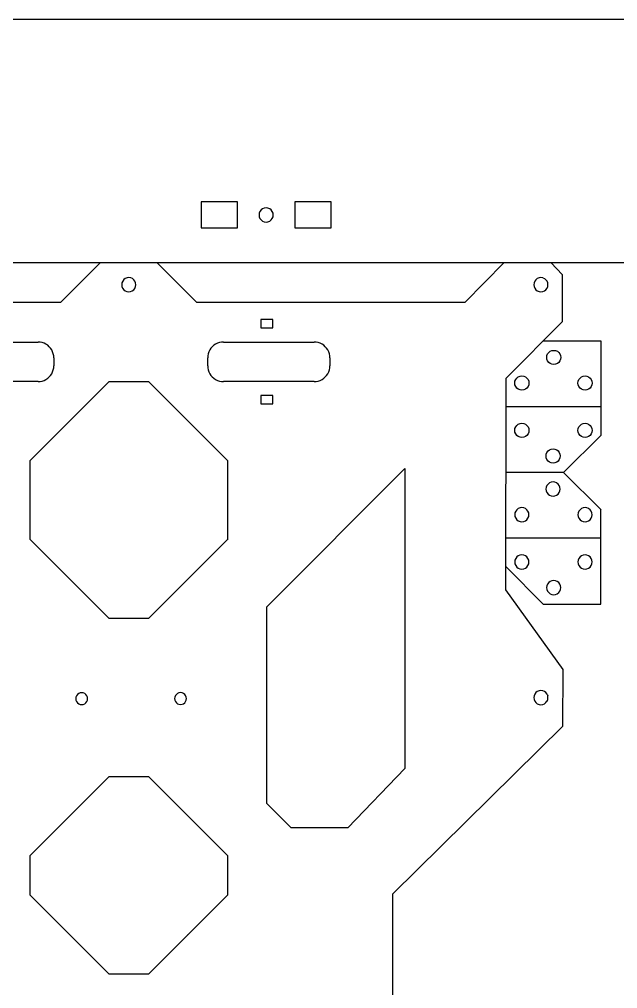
# Model space of a CAD drawing. Extents: x -217 to 602, y -128 to 416.
# Drawn here: x -95.1 to 56.3, y 136.9 to 382.3 of the extents above; entities that cross this region are included whole.
import ezdxf

# ---------------------------------------------------------------- set-up
doc = ezdxf.new("R2010")
doc.units = 0
doc.layers.add('Layer_1', color=7, linetype='CONTINUOUS')

msp = doc.modelspace()

# ---------------------------------------------------------------- linework, layer by layer
at = {"layer": 'Layer_1', "color": 2}
for p, q in [((83.627976, 382.252134), (-190.323272, 382.252134)), ((-172.359264, 320.75261), (103.578773, 320.75261))]:
    msp.add_line(p, q, dxfattribs=at)
at = {"layer": 'Layer_1', "color": 7}
for p, q in [((-39.933739, 336.052497), (-49.115359, 336.052497)), ((-49.115359, 336.052497), (-49.115359, 329.452561)), ((-39.933739, 329.452561), (-39.933739, 336.052497)), ((-34.205587, 333.653383), (-34.385165, 333.218845)), ((-33.919809, 334.026537), (-34.205587, 333.653383)), ((-33.547389, 334.312851), (-33.919809, 334.026537)), ((-33.113754, 334.492853), (-33.547389, 334.312851)), ((-32.648313, 334.554236), (-33.113754, 334.492853)), ((-32.182957, 334.492853), (-32.648313, 334.554236)), ((-31.749294, 334.312851), (-32.182957, 334.492853)), ((-31.376902, 334.026537), (-31.749294, 334.312851)), ((-31.091124, 333.653383), (-31.376902, 334.026537)), ((-30.91149, 333.218845), (-31.091124, 333.653383)), ((-25.362944, 336.052497), (-25.362944, 329.452561)), ((-16.181324, 336.052497), (-25.362916, 336.052497)), ((-16.181324, 329.452561), (-16.181324, 336.052497)), ((-34.446464, 332.752529), (-34.385165, 332.286213)), ((-34.385165, 333.218845), (-34.446436, 332.752529)), ((-34.385165, 332.286213), (-34.205587, 331.851676)), ((-34.205587, 331.851676), (-33.919809, 331.478522)), ((-33.919809, 331.478522), (-33.547389, 331.192207)), ((-33.547389, 331.192207), (-33.113754, 331.012206)), ((-32.182957, 331.012206), (-31.749294, 331.192207)), ((-31.749294, 331.192207), (-31.376902, 331.478522)), ((-31.376902, 331.478522), (-31.091124, 331.851676)), ((-31.091124, 331.851676), (-30.91149, 332.286213)), ((-30.850219, 332.752529), (-30.91149, 333.218845)), ((-30.91149, 332.286213), (-30.850219, 332.752529)), ((-49.115359, 329.452561), (-39.933739, 329.452561)), ((-33.113754, 331.012206), (-32.648313, 330.950823)), ((-32.648313, 330.950823), (-32.182957, 331.012206)), ((-25.362944, 329.452561), (-16.181324, 329.452561)), ((-68.298204, 316.65737), (-68.673418, 316.375487)), ((-67.862961, 316.83232), (-68.298204, 316.65737)), ((-67.397351, 316.888454), (-67.862961, 316.83232)), ((-66.933123, 316.82185), (-67.397351, 316.888454)), ((-66.501916, 316.637276), (-66.933123, 316.82185)), ((-66.13308, 316.347067), (-66.501916, 316.637276)), ((35.985842, 316.647408), (35.613761, 316.361348)), ((36.419082, 316.82724), (35.985842, 316.647408)), ((36.884015, 316.888539), (36.419082, 316.82724)), ((37.348947, 316.82724), (36.884015, 316.888539)), ((37.348947, 316.82724), (37.782215, 316.647408)), ((38.154269, 316.361348), (37.782215, 316.647408)), ((-69.147354, 315.573835), (-69.213733, 315.108648)), ((-69.213733, 315.108648), (-69.15774, 314.642163)), ((-69.15774, 314.642163), (-68.983129, 314.206016)), ((-68.963035, 316.005945), (-69.147354, 315.573835)), ((-68.983129, 314.206016), (-68.70181, 313.830068)), ((-68.673418, 316.375487), (-68.963035, 316.005945)), ((-66.161499, 313.801648), (-65.871855, 314.17119)), ((-65.851789, 315.971119), (-66.13308, 316.347067)), ((-65.871855, 314.17119), (-65.687564, 314.603301)), ((-65.677178, 315.534973), (-65.851789, 315.971119)), ((-65.687564, 314.603301), (-65.621157, 315.068431)), ((-65.621157, 315.068431), (-65.677178, 315.534973)), ((35.148828, 315.55439), (35.087614, 315.088582)), ((35.087614, 315.088582), (35.148828, 314.622746)), ((35.328293, 315.98856), (35.148828, 315.55439)), ((35.148828, 314.622746), (35.328293, 314.188575)), ((35.613761, 316.361348), (35.328293, 315.98856)), ((35.328293, 314.188575), (35.613761, 313.815788)), ((38.439765, 315.98856), (38.154269, 316.361348)), ((38.154269, 313.815788), (38.439765, 314.188575)), ((38.61923, 315.55439), (38.439765, 315.98856)), ((38.439765, 314.188575), (38.61923, 314.622746)), ((38.61923, 314.622746), (38.680415, 315.088582)), ((38.620133, 315.507851), (38.620133, 315.55439)), ((38.680415, 315.088582), (38.620133, 315.507851)), ((-68.70181, 313.830068), (-68.332974, 313.539887)), ((-68.332974, 313.539887), (-67.901766, 313.355229)), ((-67.901766, 313.355229), (-67.437539, 313.288681)), ((-67.437539, 313.288681), (-66.971929, 313.344815)), ((-66.971929, 313.344815), (-66.536714, 313.519793)), ((-66.536714, 313.519793), (-66.161499, 313.801648)), ((35.613761, 313.815788), (35.985842, 313.529756)), ((35.985842, 313.529756), (36.419082, 313.349924)), ((36.419082, 313.349924), (36.884015, 313.288597)), ((36.884015, 313.288597), (37.348947, 313.349924)), ((37.348947, 313.349924), (37.782215, 313.529756)), ((37.782215, 313.529756), (38.154269, 313.815788)), ((-34.01093, 306.278422), (-34.01093, 304.143778)), ((-30.985432, 306.278422), (-34.01093, 306.278422)), ((-30.985432, 304.143778), (-30.985432, 306.278422)), ((-34.01093, 304.143778), (-30.985432, 304.143778)), ((-113.325518, 300.578324), (-90.371481, 300.578324)), ((-89.850443, 300.544062), (-90.371481, 300.578324)), ((-89.338266, 300.442039), (-89.850443, 300.544062)), ((-88.843812, 300.273834), (-89.338266, 300.442039)), ((-88.375493, 300.042384), (-88.843812, 300.273834)), ((-87.941294, 299.751751), (-88.375493, 300.042384)), ((-87.548695, 299.406735), (-87.941294, 299.751751)), ((-87.204412, 299.013345), (-87.548695, 299.406735)), ((-46.281174, 299.406735), (-46.625485, 299.013345)), ((-45.888575, 299.751751), (-46.281174, 299.406735)), ((-45.454404, 300.042384), (-45.888575, 299.751751)), ((-44.986085, 300.273834), (-45.454404, 300.042384)), ((-44.491603, 300.442039), (-44.986085, 300.273834)), ((-43.979455, 300.544062), (-44.491603, 300.442039)), ((-43.458388, 300.578324), (-43.979455, 300.544062)), ((-43.458388, 300.578324), (-20.504408, 300.578324)), ((-19.983313, 300.544062), (-20.504408, 300.578324)), ((-19.471192, 300.442039), (-19.983313, 300.544062)), ((-18.976711, 300.273834), (-19.471192, 300.442039)), ((-18.508363, 300.042384), (-18.976711, 300.273834)), ((-18.074192, 299.751751), (-18.508363, 300.042384)), ((-17.681593, 299.406735), (-18.074192, 299.751751)), ((-17.33731, 299.013345), (-17.681593, 299.406735)), ((-86.914315, 298.578328), (-87.204412, 299.013345)), ((-86.683345, 298.109077), (-86.914315, 298.578328)), ((-86.515507, 297.613608), (-86.683345, 298.109077)), ((-86.413625, 297.100443), (-86.515507, 297.613608)), ((-86.379476, 296.578304), (-86.413625, 297.100443)), ((-47.416272, 297.100443), (-47.450393, 296.578304)), ((-47.314362, 297.613608), (-47.416272, 297.100443)), ((-47.146524, 298.109077), (-47.314362, 297.613608)), ((-46.915582, 298.578328), (-47.146524, 298.109077)), ((-46.625485, 299.013345), (-46.915582, 298.578328)), ((-17.047185, 298.578328), (-17.33731, 299.013345)), ((-16.816271, 298.109077), (-17.047185, 298.578328)), ((-16.648377, 297.613608), (-16.816271, 298.109077)), ((-16.546523, 297.100443), (-16.648377, 297.613608)), ((-16.512374, 296.578304), (-16.546523, 297.100443)), ((38.353187, 296.686078), (38.414514, 297.151011)), ((38.414514, 297.151011), (38.594346, 297.584251)), ((38.594346, 297.584251), (38.880407, 297.956276)), ((38.880407, 297.956276), (39.253194, 298.2418)), ((39.253194, 298.2418), (39.687308, 298.421237)), ((39.687308, 298.421237), (40.153172, 298.482451)), ((40.153172, 298.482451), (40.619065, 298.421237)), ((40.619065, 298.421237), (41.053179, 298.2418)), ((41.053179, 298.2418), (41.426023, 297.956276)), ((41.426023, 297.956276), (41.712027, 297.584251)), ((41.712027, 297.584251), (41.891859, 297.151011)), ((41.891859, 297.151011), (41.953214, 296.686078)), ((-86.413625, 294.056196), (-86.379476, 294.578392)), ((-86.379476, 296.578304), (-86.379476, 294.578392)), ((-47.450393, 294.578392), (-47.450393, 296.578304)), ((-47.450393, 294.578392), (-47.416272, 294.056196)), ((-16.546523, 294.056196), (-16.512374, 294.578392)), ((-16.512374, 296.578304), (-16.512374, 294.578392)), ((38.414514, 296.221117), (38.353187, 296.686078)), ((38.594346, 295.78785), (38.414514, 296.221117)), ((38.880407, 295.415824), (38.594346, 295.78785)), ((39.253194, 295.130357), (38.880407, 295.415824)), ((39.687308, 294.950891), (39.253194, 295.130357)), ((40.153172, 294.889649), (39.687308, 294.950891)), ((40.619065, 294.950891), (40.153172, 294.889649)), ((41.053179, 295.130357), (40.619065, 294.950891)), ((41.426023, 295.415824), (41.053179, 295.130357)), ((41.712027, 295.78785), (41.426023, 295.415824)), ((41.891859, 296.221117), (41.712027, 295.78785)), ((41.953214, 296.686078), (41.891859, 296.221117)), ((-87.548695, 291.749933), (-87.204412, 292.143322)), ((-87.204412, 292.143322), (-86.914315, 292.57834)), ((-86.914315, 292.57834), (-86.683345, 293.047619)), ((-86.683345, 293.047619), (-86.515507, 293.543088)), ((-86.515507, 293.543088), (-86.413625, 294.056196)), ((-47.416272, 294.056196), (-47.314362, 293.543088)), ((-47.314362, 293.543088), (-47.146524, 293.047619)), ((-47.146524, 293.047619), (-46.915582, 292.57834)), ((-46.915582, 292.57834), (-46.625485, 292.143322)), ((-46.625485, 292.143322), (-46.281174, 291.749933)), ((-17.681593, 291.749933), (-17.33731, 292.143322)), ((-17.33731, 292.143322), (-17.047185, 292.57834)), ((-17.047185, 292.57834), (-16.816271, 293.047619)), ((-16.816271, 293.047619), (-16.648377, 293.543088)), ((-16.648377, 293.543088), (-16.546523, 294.056196)), ((31.602629, 291.934246), (32.068493, 291.99546)), ((32.068493, 291.99546), (32.534329, 291.934246)), ((47.601384, 291.934246), (48.067276, 291.99546)), ((48.067276, 291.99546), (48.53314, 291.934246)), ((-90.371481, 290.578372), (-113.325518, 290.578372)), ((-90.371481, 290.578372), (-89.850443, 290.612606)), ((-89.850443, 290.612606), (-89.338266, 290.714685)), ((-89.338266, 290.714685), (-88.843812, 290.882833)), ((-88.843812, 290.882833), (-88.375493, 291.114284)), ((-88.375493, 291.114284), (-87.941294, 291.404973)), ((-87.941294, 291.404973), (-87.548695, 291.749933)), ((-46.281174, 291.749933), (-45.888575, 291.404973)), ((-45.888575, 291.404973), (-45.454404, 291.114284)), ((-45.454404, 291.114284), (-44.986085, 290.882862)), ((-44.986085, 290.882862), (-44.491603, 290.714685)), ((-44.491603, 290.714685), (-43.979455, 290.612606)), ((-43.979455, 290.612606), (-43.458388, 290.578372)), ((-20.504408, 290.578372), (-43.458388, 290.578372)), ((-20.504408, 290.578372), (-19.983313, 290.612606)), ((-19.983313, 290.612606), (-19.471192, 290.714685)), ((-19.471192, 290.714685), (-18.976711, 290.882833)), ((-18.976711, 290.882833), (-18.508363, 291.114284)), ((-18.508363, 291.114284), (-18.074192, 291.404973)), ((-18.074192, 291.404973), (-17.681593, 291.749933)), ((30.268508, 290.199059), (30.329807, 290.663992)), ((30.329807, 289.734098), (30.268508, 290.199059)), ((30.329807, 290.663992), (30.509639, 291.09726)), ((30.509639, 289.300859), (30.329807, 289.734098)), ((30.509639, 291.09726), (30.795699, 291.469285)), ((30.795699, 291.469285), (31.168515, 291.754809)), ((31.168515, 291.754809), (31.602629, 291.934246)), ((32.534329, 291.934246), (32.968472, 291.754809)), ((32.968472, 291.754809), (33.341287, 291.469285)), ((33.341287, 291.469285), (33.62732, 291.09726)), ((33.62732, 291.09726), (33.807152, 290.663992)), ((33.807152, 289.734098), (33.62732, 289.300859)), ((33.807152, 290.663992), (33.868479, 290.199059)), ((33.868479, 290.199059), (33.807152, 289.734098)), ((46.267263, 290.199059), (46.32859, 290.663992)), ((46.32859, 289.734098), (46.267263, 290.199059)), ((46.32859, 290.663992), (46.508422, 291.09726)), ((46.508422, 289.300859), (46.32859, 289.734098)), ((46.508422, 291.09726), (46.794454, 291.469285)), ((46.794454, 291.469285), (47.167269, 291.754809)), ((47.167269, 291.754809), (47.601384, 291.934246)), ((48.53314, 291.934246), (48.967255, 291.754809)), ((48.967255, 291.754809), (49.340014, 291.469285)), ((49.340014, 291.469285), (49.626074, 291.09726)), ((49.626074, 291.09726), (49.805906, 290.663992)), ((49.805906, 289.734098), (49.626074, 289.300859)), ((49.805906, 290.663992), (49.867205, 290.199059)), ((49.867205, 290.199059), (49.805906, 289.734098)), ((-34.005074, 287.057988), (-34.005074, 284.923344)), ((-30.979576, 287.057988), (-34.005074, 287.057988)), ((-30.979576, 284.923344), (-30.979576, 287.057988)), ((30.795699, 288.928805), (30.509639, 289.300859)), ((31.168515, 288.643338), (30.795699, 288.928805)), ((31.602629, 288.463873), (31.168515, 288.643338)), ((32.068493, 288.40263), (31.602629, 288.463873)), ((32.534329, 288.463873), (32.068493, 288.40263)), ((32.968472, 288.643338), (32.534329, 288.463873)), ((33.341287, 288.928805), (32.968472, 288.643338)), ((33.62732, 289.300859), (33.341287, 288.928805)), ((46.794454, 288.928805), (46.508422, 289.300859)), ((47.167269, 288.643338), (46.794454, 288.928805)), ((47.601384, 288.463873), (47.167269, 288.643338)), ((48.067276, 288.40263), (47.601384, 288.463873)), ((48.53314, 288.463873), (48.067276, 288.40263)), ((48.967255, 288.643338), (48.53314, 288.463873)), ((49.340014, 288.928805), (48.967255, 288.643338)), ((49.626074, 289.300859), (49.340014, 288.928805)), ((-34.005074, 284.923344), (-30.979576, 284.923344)), ((52.012686, 284.209542), (28.130418, 284.209542)), ((30.797703, 279.500608), (31.170491, 279.786104)), ((31.170491, 279.786104), (31.604633, 279.965569)), ((31.604633, 279.965569), (32.070497, 280.026755)), ((32.070497, 280.026755), (32.53639, 279.965569)), ((32.53639, 279.965569), (32.970532, 279.786104)), ((32.970532, 279.786104), (33.343263, 279.500608)), ((46.796486, 279.500608), (47.169245, 279.786104)), ((47.169245, 279.786104), (47.603359, 279.965569)), ((47.603359, 279.965569), (48.069252, 280.026755)), ((48.069252, 280.026755), (48.535116, 279.965569)), ((48.535116, 279.965569), (48.96923, 279.786104)), ((48.96923, 279.786104), (49.342046, 279.500608)), ((30.270512, 278.230354), (30.331839, 278.695315)), ((30.331839, 277.765449), (30.270512, 278.230354)), ((30.331839, 278.695315), (30.511643, 279.128554)), ((30.511643, 277.332181), (30.331839, 277.765449)), ((30.511643, 279.128554), (30.797703, 279.500608)), ((30.797703, 276.9601), (30.511643, 277.332181)), ((33.343263, 279.500608), (33.629323, 279.128554)), ((33.629323, 277.332181), (33.343263, 276.9601)), ((33.629323, 279.128554), (33.809127, 278.695315)), ((33.809127, 277.765449), (33.629323, 277.332181)), ((33.809127, 278.695315), (33.870454, 278.230354)), ((33.870454, 278.230354), (33.809127, 277.765449)), ((46.269267, 278.230354), (46.330593, 278.695315)), ((46.330593, 277.765449), (46.269267, 278.230354)), ((46.330593, 278.695315), (46.510454, 279.128554)), ((46.510454, 277.332181), (46.330593, 277.765449)), ((46.510454, 279.128554), (46.796486, 279.500608)), ((46.796486, 276.9601), (46.510454, 277.332181)), ((49.342046, 279.500608), (49.628078, 279.128554)), ((49.628078, 277.332181), (49.342046, 276.9601)), ((49.628078, 279.128554), (49.80791, 278.695315)), ((49.80791, 277.765449), (49.628078, 277.332181)), ((49.80791, 278.695315), (49.869237, 278.230354)), ((49.869237, 278.230354), (49.80791, 277.765449)), ((31.170491, 276.674632), (30.797703, 276.9601)), ((31.604633, 276.495167), (31.170491, 276.674632)), ((32.070497, 276.433981), (31.604633, 276.495167)), ((32.53639, 276.495167), (32.070497, 276.433981)), ((32.970532, 276.674632), (32.53639, 276.495167)), ((33.343263, 276.9601), (32.970532, 276.674632)), ((47.169245, 276.674632), (46.796486, 276.9601)), ((47.603359, 276.495167), (47.169245, 276.674632)), ((48.069252, 276.433981), (47.603359, 276.495167)), ((48.535116, 276.495167), (48.069252, 276.433981)), ((48.96923, 276.674632), (48.535116, 276.495167)), ((49.342046, 276.9601), (48.96923, 276.674632)), ((38.245886, 272.208324), (38.425718, 272.641563)), ((38.425718, 272.641563), (38.711779, 273.013617)), ((38.711779, 273.013617), (39.084566, 273.299085)), ((39.084566, 273.299085), (39.51868, 273.47855)), ((39.51868, 273.47855), (39.984516, 273.539764)), ((39.984516, 273.539764), (40.450409, 273.47855)), ((40.450409, 273.47855), (40.884523, 273.299085)), ((40.884523, 273.299085), (41.25731, 273.013617)), ((41.25731, 273.013617), (41.543371, 272.641563)), ((41.543371, 272.641563), (41.723231, 272.208324)), ((38.184588, 271.743363), (38.245886, 272.208324)), ((38.245886, 271.27843), (38.184588, 271.743363)), ((38.425718, 270.845163), (38.245886, 271.27843)), ((38.711779, 270.473137), (38.425718, 270.845163)), ((39.084566, 270.187613), (38.711779, 270.473137)), ((39.51868, 270.008176), (39.084566, 270.187613)), ((39.984516, 269.946962), (39.51868, 270.008176)), ((40.450409, 270.008176), (39.984516, 269.946962)), ((40.884523, 270.187613), (40.450409, 270.008176)), ((41.25731, 270.473137), (40.884523, 270.187613)), ((41.543371, 270.845163), (41.25731, 270.473137)), ((41.723231, 271.27843), (41.543371, 270.845163)), ((41.723231, 272.208324), (41.78453, 271.743363)), ((41.78453, 271.743363), (41.723231, 271.27843)), ((42.667716, 267.560407), (28.06847, 267.560407)), ((39.513629, 265.104565), (39.079543, 264.9251)), ((39.979521, 265.165807), (39.513629, 265.104565)), ((40.445413, 265.104565), (39.979521, 265.165807)), ((40.879528, 264.9251), (40.445413, 265.104565)), ((38.240863, 263.834339), (38.179564, 263.369378)), ((38.179564, 263.369378), (38.240863, 262.904445)), ((38.420695, 264.267607), (38.240863, 263.834339)), ((38.240863, 262.904445), (38.420695, 262.471178)), ((38.706755, 264.639632), (38.420695, 264.267607)), ((39.079543, 264.9251), (38.706755, 264.639632)), ((41.252343, 264.639632), (40.879528, 264.9251)), ((41.538404, 264.267607), (41.252343, 264.639632)), ((41.718207, 263.834339), (41.538404, 264.267579)), ((41.538404, 262.471178), (41.718207, 262.904445)), ((41.779534, 263.369378), (41.718207, 263.834339)), ((41.718207, 262.904445), (41.779534, 263.369378)), ((38.420695, 262.471178), (38.706755, 262.099153)), ((38.706755, 262.099153), (39.079543, 261.813657)), ((39.079543, 261.813657), (39.513629, 261.634191)), ((39.513629, 261.634191), (39.979521, 261.572977)), ((39.979521, 261.572977), (40.445413, 261.634191)), ((40.445413, 261.634191), (40.879528, 261.813657)), ((40.879528, 261.813657), (41.252343, 262.099153)), ((41.252343, 262.099153), (41.538404, 262.471178)), ((30.506647, 257.780588), (30.326844, 257.347321)), ((30.79268, 258.152642), (30.506647, 257.780588)), ((31.165495, 258.438109), (30.79268, 258.152642)), ((31.599609, 258.617575), (31.165495, 258.438109)), ((32.065474, 258.678789), (31.599609, 258.617575)), ((32.531366, 258.617575), (32.065474, 258.678789)), ((32.965509, 258.438109), (32.531366, 258.617575)), ((33.338268, 258.152642), (32.965509, 258.438109)), ((33.624328, 257.780588), (33.338268, 258.152642)), ((33.80416, 257.347321), (33.624328, 257.780588)), ((46.505402, 257.780588), (46.32557, 257.347321)), ((46.791462, 258.152642), (46.505402, 257.780588)), ((47.164221, 258.438109), (46.791462, 258.152642)), ((47.598364, 258.617575), (47.164221, 258.438109)), ((48.064228, 258.678789), (47.598364, 258.617575)), ((48.530121, 258.617575), (48.064228, 258.678789)), ((48.964235, 258.438109), (48.530121, 258.617575)), ((49.337022, 258.152642), (48.964235, 258.438109)), ((49.623054, 257.780588), (49.337022, 258.152642)), ((49.802858, 257.347321), (49.623054, 257.780588)), ((30.326844, 257.347321), (30.265517, 256.882359)), ((30.265517, 256.882359), (30.326844, 256.417427)), ((30.326844, 256.417427), (30.506647, 255.984159)), ((30.506647, 255.984159), (30.79268, 255.612134)), ((30.79268, 255.612134), (31.165495, 255.326638)), ((31.165495, 255.326638), (31.599609, 255.147173)), ((31.599609, 255.147173), (32.065474, 255.085987)), ((32.065474, 255.085987), (32.531366, 255.147173)), ((32.531366, 255.147173), (32.965509, 255.326638)), ((32.965509, 255.326638), (33.338268, 255.612134)), ((33.338268, 255.612134), (33.624328, 255.984159)), ((33.624328, 255.984159), (33.80416, 256.417427)), ((33.865459, 256.882359), (33.80416, 257.347321)), ((33.80416, 256.417427), (33.865459, 256.882359)), ((46.32557, 257.347321), (46.264271, 256.882359)), ((46.264271, 256.882359), (46.32557, 256.417427)), ((46.32557, 256.417427), (46.505402, 255.984159)), ((46.505402, 255.984159), (46.791462, 255.612134)), ((46.791462, 255.612134), (47.164221, 255.326638)), ((47.164221, 255.326638), (47.598364, 255.147173)), ((47.598364, 255.147173), (48.064228, 255.085987)), ((48.064228, 255.085987), (48.530121, 255.147173)), ((48.530121, 255.147173), (48.964235, 255.326638)), ((48.964235, 255.326638), (49.337022, 255.612134)), ((49.337022, 255.612134), (49.623054, 255.984159)), ((49.623054, 255.984159), (49.802858, 256.417427)), ((49.864241, 256.882359), (49.802858, 257.347321)), ((49.802858, 256.417427), (49.864241, 256.882359)), ((52.007578, 250.903228), (28.103466, 250.903228)), ((30.324812, 245.378643), (30.263513, 244.913682)), ((30.504644, 245.811882), (30.324812, 245.378643)), ((30.790704, 246.183964), (30.504644, 245.811882)), ((31.16352, 246.469432), (30.790704, 246.183964)), ((31.597634, 246.648897), (31.16352, 246.469432)), ((32.063498, 246.710083), (31.597634, 246.648897)), ((32.529306, 246.648897), (32.063498, 246.710083)), ((32.963448, 246.469432), (32.529306, 246.648897)), ((33.336264, 246.183964), (32.963448, 246.469432)), ((33.622296, 245.811882), (33.336264, 246.183964)), ((33.802156, 245.378643), (33.622296, 245.811882)), ((33.863455, 244.913682), (33.802156, 245.378643)), ((46.323594, 245.378643), (46.262267, 244.913682)), ((46.503426, 245.811882), (46.323594, 245.378643)), ((46.789459, 246.183964), (46.503426, 245.811882)), ((47.162218, 246.469432), (46.789459, 246.183964)), ((47.59636, 246.648897), (47.162218, 246.469432)), ((48.062224, 246.710083), (47.59636, 246.648897)), ((48.528089, 246.648897), (48.062224, 246.710083)), ((48.962203, 246.469432), (48.528089, 246.648897)), ((49.33499, 246.183964), (48.962203, 246.469432)), ((49.621051, 245.811882), (49.33499, 246.183964)), ((49.800883, 245.378643), (49.621051, 245.811882)), ((49.862209, 244.913682), (49.800883, 245.378643)), ((30.263513, 244.913682), (30.324812, 244.448749)), ((30.324812, 244.448749), (30.504644, 244.01551)), ((30.504644, 244.01551), (30.790704, 243.643428)), ((30.790704, 243.643428), (31.16352, 243.35796)), ((31.16352, 243.35796), (31.597634, 243.178495)), ((31.597634, 243.178495), (32.063498, 243.117281)), ((32.063498, 243.117309), (32.529306, 243.178495)), ((32.529306, 243.178495), (32.963448, 243.35796)), ((32.963448, 243.35796), (33.336264, 243.643428)), ((33.336264, 243.643428), (33.622296, 244.01551)), ((33.622296, 244.01551), (33.802156, 244.448749)), ((33.802156, 244.448749), (33.863455, 244.913682)), ((46.262267, 244.913682), (46.323594, 244.448749)), ((46.323594, 244.448749), (46.503426, 244.01551)), ((46.503426, 244.01551), (46.789459, 243.643428)), ((46.789459, 243.643428), (47.162218, 243.35796)), ((47.162218, 243.35796), (47.59636, 243.178495)), ((47.59636, 243.178495), (48.062224, 243.117281)), ((48.062224, 243.117309), (48.528089, 243.178495)), ((48.528089, 243.178495), (48.962203, 243.35796)), ((48.962203, 243.35796), (49.33499, 243.643428)), ((49.33499, 243.643428), (49.621051, 244.01551)), ((49.621051, 244.01551), (49.800883, 244.448749)), ((49.800883, 244.448749), (49.862209, 244.913682)), ((38.409519, 238.891624), (38.34822, 238.426691)), ((38.34822, 238.426691), (38.409519, 237.961758)), ((38.589379, 239.324892), (38.409519, 238.891624)), ((38.875411, 239.696945), (38.589379, 239.324892)), ((39.24817, 239.982413), (38.875411, 239.696945)), ((39.682341, 240.161878), (39.24817, 239.982413)), ((40.148149, 240.223064), (39.682341, 240.161878)), ((40.614013, 240.161878), (40.148149, 240.223064)), ((41.048127, 239.982413), (40.614013, 240.161878)), ((41.420971, 239.696945), (41.048127, 239.982413)), ((41.707003, 239.324892), (41.420971, 239.696945)), ((41.886807, 238.891624), (41.707003, 239.324892)), ((41.948162, 238.426691), (41.886807, 238.891624)), ((41.886807, 237.961758), (41.948162, 238.426691)), ((38.409519, 237.961758), (38.589379, 237.528519)), ((38.589379, 237.528519), (38.875411, 237.156437)), ((38.875411, 237.156437), (39.24817, 236.870969)), ((39.24817, 236.870969), (39.682341, 236.691504)), ((39.682341, 236.691504), (40.148149, 236.63029)), ((40.148149, 236.630319), (40.614013, 236.691504)), ((40.614013, 236.691504), (41.048127, 236.870969)), ((41.048127, 236.870969), (41.420971, 237.156437)), ((41.420971, 237.156437), (41.707003, 237.528519)), ((41.707003, 237.528519), (41.886807, 237.961758)), ((-80.626825, 211.076118), (-80.776685, 210.714337)), ((-80.38846, 211.38676), (-80.626825, 211.076118)), ((-80.07779, 211.625153), (-80.38846, 211.38676)), ((-79.716009, 211.775013), (-80.07779, 211.625153)), ((-79.327784, 211.826124), (-79.716009, 211.775013)), ((-78.939559, 211.775013), (-79.327784, 211.826124)), ((-78.577779, 211.625153), (-78.939559, 211.775013)), ((-78.267137, 211.38676), (-78.577779, 211.625153)), ((-78.028744, 211.076118), (-78.267137, 211.38676)), ((-77.878912, 210.714337), (-78.028744, 211.076118)), ((-55.617816, 211.087576), (-55.767676, 210.725796)), ((-55.379451, 211.398218), (-55.617816, 211.087576)), ((-55.06878, 211.636611), (-55.379451, 211.398218)), ((-54.707, 211.786471), (-55.06878, 211.636611)), ((-54.318775, 211.837582), (-54.707, 211.786471)), ((-53.93055, 211.786471), (-54.318775, 211.837582)), ((-53.568769, 211.636611), (-53.93055, 211.786471)), ((-53.258127, 211.398218), (-53.568769, 211.636611)), ((-53.019734, 211.087576), (-53.258127, 211.398218)), ((-52.869902, 210.725796), (-53.019734, 211.087576)), ((35.148828, 211.044904), (35.087614, 210.57904)), ((35.328293, 211.479018), (35.148828, 211.044904)), ((35.613761, 211.851806), (35.328293, 211.479018)), ((35.985842, 212.137866), (35.613761, 211.851806)), ((36.419082, 212.317698), (35.985842, 212.137866)), ((36.884015, 212.379025), (36.419082, 212.317698)), ((37.348947, 212.317698), (36.884015, 212.379025)), ((37.782215, 212.137866), (37.348947, 212.317698)), ((38.154269, 211.851806), (37.782215, 212.137866)), ((38.439765, 211.479018), (38.154269, 211.851806)), ((38.439765, 211.479018), (38.61923, 211.044904)), ((38.680415, 210.57904), (38.61923, 211.044904)), ((-80.776685, 210.714337), (-80.827795, 210.326112)), ((-80.827795, 210.326112), (-80.776685, 209.937888)), ((-80.776685, 209.937888), (-80.626825, 209.576107)), ((-80.626825, 209.576107), (-80.38846, 209.265465)), ((-80.38846, 209.265465), (-80.07779, 209.027072)), ((-80.07779, 209.027072), (-79.716009, 208.877212)), ((-79.716009, 208.877212), (-79.327784, 208.826101)), ((-79.327784, 208.826101), (-78.939559, 208.877212)), ((-78.939559, 208.877212), (-78.577779, 209.027072)), ((-78.577779, 209.027072), (-78.267137, 209.265465)), ((-78.267137, 209.265465), (-78.028744, 209.576107)), ((-78.028744, 209.576107), (-77.878912, 209.937888)), ((-77.827801, 210.326112), (-77.878912, 210.714337)), ((-77.878912, 209.937888), (-77.827801, 210.326112)), ((-55.767676, 210.725796), (-55.818786, 210.337571)), ((-55.818786, 210.337571), (-55.767676, 209.949346)), ((-55.767676, 209.949346), (-55.617816, 209.587565)), ((-55.617816, 209.587565), (-55.379451, 209.276923)), ((-55.379451, 209.276923), (-55.06878, 209.03853)), ((-55.06878, 209.03853), (-54.707, 208.88867)), ((-54.707, 208.88867), (-54.318775, 208.83756)), ((-54.318775, 208.83756), (-53.93055, 208.88867)), ((-53.93055, 208.88867), (-53.568769, 209.03853)), ((-53.568769, 209.03853), (-53.258127, 209.276923)), ((-53.258127, 209.276923), (-53.019734, 209.587565)), ((-53.019734, 209.587565), (-52.869902, 209.949346)), ((-52.818792, 210.337571), (-52.869902, 210.725796)), ((-52.869902, 209.949346), (-52.818792, 210.337571)), ((35.087614, 210.57904), (35.148828, 210.113148)), ((35.148828, 210.113148), (35.328293, 209.679033)), ((35.328293, 209.679033), (35.613761, 209.306246)), ((35.613761, 209.306246), (35.985842, 209.020214)), ((35.985842, 209.020214), (36.419082, 208.840382)), ((36.419082, 208.840382), (36.884015, 208.779055)), ((36.884015, 208.779055), (37.348947, 208.840382)), ((37.348947, 208.840382), (37.782215, 209.020214)), ((37.782215, 209.020214), (38.154269, 209.306246)), ((38.154269, 209.306246), (38.407535, 209.645421)), ((38.407535, 209.645421), (38.439765, 209.679033)), ((38.439765, 209.679033), (38.61923, 210.113148)), ((38.61923, 210.113148), (38.680415, 210.57904))]:
    msp.add_line(p, q, dxfattribs=at)
at = {"layer": 'Layer_1', "color": 4}
for p, q in [((-74.539165, 320.745359), (-84.686098, 310.578247)), ((-50.178085, 310.578247), (-60.32499, 320.745359)), ((27.56443, 320.740223), (17.641339, 310.591512)), ((42.362668, 317.578149), (39.368657, 320.740223)), ((42.362668, 305.755973), (42.362668, 317.578149)), ((-84.686098, 310.578247), (-152.281077, 310.534672)), ((17.641339, 310.591512), (-50.178085, 310.578247)), ((28.06492, 291.423966), (42.362668, 305.755973)), ((28.047084, 237.8526), (28.06492, 291.423966)), ((42.514924, 217.700212), (28.047084, 237.8526)), ((42.443496, 203.386183), (42.514924, 217.700212)), ((-0.573953, 160.890657), (42.443496, 203.386183)), ((-0.582843, 112.724101), (-0.573953, 160.890657))]:
    msp.add_line(p, q, dxfattribs=at)
at = {"layer": 'Layer_1', "color": 5}
for p, q in [((37.496191, 300.851565), (52.065349, 300.851565)), ((52.084427, 300.880973), (52.084427, 276.993317)), ((52.115302, 277.024362), (42.634696, 267.562636)), ((52.110307, 258.08838), (42.629672, 267.550134)), ((52.079404, 234.231768), (52.079404, 258.119452)), ((-42.467421, 250.578678), (-42.467421, 250.508376)), ((37.492946, 234.276755), (28.057097, 243.693833)), ((37.491168, 234.261204), (52.060297, 234.261204))]:
    msp.add_line(p, q, dxfattribs=at)
at = {"layer": 'Layer_1', "color": 6}
for p, q in [((-92.36747, 270.578581), (-72.407472, 290.578372)), ((-72.407472, 290.578372), (-62.427446, 290.578372)), ((-62.427446, 290.578372), (-42.467421, 270.578581)), ((-92.36747, 250.578678), (-92.36747, 270.578581)), ((-42.467421, 270.578581), (-42.467421, 250.578678)), ((-72.407472, 230.578887), (-92.36747, 250.578678)), ((-42.467421, 250.578678), (-62.427446, 230.578887)), ((-62.427446, 230.578887), (-72.407472, 230.578887)), ((-92.36747, 170.579346), (-72.407472, 190.579193)), ((-72.407472, 190.579193), (-62.427446, 190.579193)), ((-62.427446, 190.579193), (-42.467421, 170.579346)), ((-92.36747, 160.579422), (-92.36747, 170.579346)), ((-42.467421, 170.579346), (-42.467421, 160.579422)), ((-72.407472, 140.579575), (-92.36747, 160.579422)), ((-42.467421, 160.579422), (-62.427446, 140.579575)), ((-82.317254, 150.509141), (-82.387443, 150.509141)), ((-52.447419, 150.509141), (-52.517665, 150.509141)), ((-62.427446, 140.579575), (-72.407472, 140.579575))]:
    msp.add_line(p, q, dxfattribs=at)
at = {"layer": 'Layer_1', "color": 3}
for p, q in [((2.442631, 268.578585), (-32.487422, 233.578853)), ((2.442631, 268.578585), (2.442631, 192.660102)), ((-32.487422, 183.824063), (-32.487422, 233.579333)), ((2.442631, 192.660102), (-11.994738, 177.610856)), ((-26.282005, 177.613678), (-32.487422, 183.824063)), ((-11.994738, 177.610856), (-26.282005, 177.613678))]:
    msp.add_line(p, q, dxfattribs=at)

doc.saveas('drawing.dxf')
